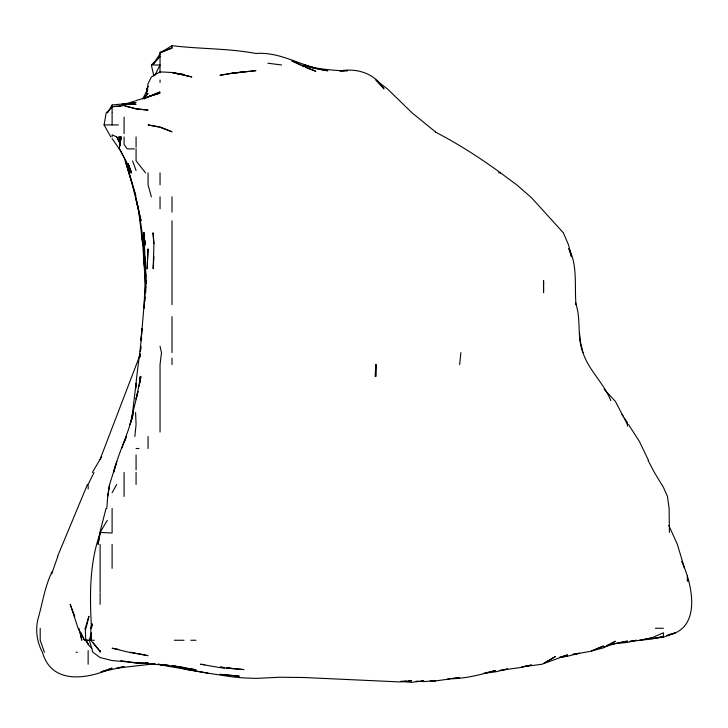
<?xml version="1.0" encoding="UTF-8"?>
<svg xmlns="http://www.w3.org/2000/svg" width="728" height="728" viewBox="0 0 728 728"><rect width="100%" height="100%" fill="white"/><g stroke="black" fill="none" stroke-linecap="round" stroke-linejoin="round"><path stroke-width="1.09" d="M120.675 140.167L120.693 136.9L119.974 145.618L121.021 136.9L118.955 136.9L120.166 145.618M145.891 282.901L145.9 280.717M543.607 280.717L543.552 292.702L543.552 280.717M147.374 91.146L147.384 88.962L146.71 88.962L146.819 91.146M376.076 364.61L375.766 376.594L375.766 364.783M145.664 292.702L145.946 286.168M146.037 283.984L146.173 280.717L141.014 340.64L141.569 333.014M144.035 307.953L145.591 268.732L145.828 280.717L143.98 232.778L144.863 244.763L143.898 232.778L144.472 238.229M375.148 376.594L375.766 364.61M153.972 256.747L153.135 268.732L153.908 244.763L153.007 232.778L153.99 243.671M141.723 330.84L141.887 328.656C141.105 348.776 137.046 368.532 135.645 388.579L136.072 383.328L131.786 419.082L133.16 412.549C128.892 433.296 118.664 452.079 113.523 472.472L115.989 464.482M106.816 508.426L107.717 496.441L109.582 484.457L116.889 461.488M144.308 307.953L144.481 305.778M140.44 351.533L140.822 347.174M144.863 301.419L145.263 297.06M140.386 351.533L140.895 346.091M139.612 383.128L140.213 376.594L139.012 386.404M139.858 356.984L140.176 353.717M134.844 436.518L136.072 424.533L135.581 412.549M139.894 356.984L140.122 354.809M91.382 638.083L91.127 640.258L90.773 628.273L92.128 624.278M460.879 352.625L459.659 364.61M141.396 340.64L141.66 338.465M92.074 623.914L91.51 628.273C89.699 596.396 89.207 563.818 100.118 533.305L98.089 544.38L99.945 532.395M147.311 88.962L148.057 83.611L151.379 76.977L160.042 71.881L172.026 72.491L184.011 74.556L175.293 73.401M129.038 165.866L131.404 172.855L128.064 163.864L131.568 172.855L125.989 160.87L119.292 148.885L121.021 136.9M93.239 642.833L100.118 651.414L90.763 640.258L91.41 635.899M107.698 496.441L109.582 484.457M110.756 136.9L104.086 124.916L106.161 112.931L112.103 107.407M91.737 623.914L90.973 628.273L91.937 625.279M139.721 383.128L140.895 376.594L136.072 398.98L137.938 391.7M86.013 628.273L88.943 616.288L85.276 628.273L85.758 640.258L88.133 643.952L85.84 640.258L88.133 640.258M100.118 531.54L106.042 508.426M51.67 573.873L57.831 556.365M137.938 391.655L130.048 424.533L132.924 415.542M146.246 93.32L147.384 88.962M91.391 632.632L89.335 640.258L92.902 652.243L100.118 657.557L112.103 660.56L168.76 665.51M147.556 88.052L148.057 86.232L146.71 88.962M146.501 93.32L147.793 88.962L142.715 98.953M140.176 354.627L100.118 459.268L92.383 472.472M87.46 484.457L57.558 556.365M124.088 442.369L126.426 436.518L121.594 448.503M52.179 571.58C45.145 585.676 42.843 601.283 38.757 616.288C34.953 628.2 36.518 641.286 42.415 652.243C51.734 685.421 88.225 678.96 112.103 668.122L101.11 671.753M94.039 472.472L88.133 484.457L88.133 488.998M155.046 74.984L160.042 64.992L151.36 64.992L153.799 75.885M122.086 104.632L124.088 103.795L112.103 104.996L107.489 112.931M112.103 492.729L116.726 484.457M100.118 459.368L101.702 456.656M107.271 520.411L100.118 532.395L112.103 533.042L112.103 508.426M153.317 64.073L160.042 53.908M143.826 98.417L148.057 93.348L143.671 98.417M154.172 63.281L160.042 56.447L151.36 64.992M160.042 53.008L172.026 45.655C199.927 49.14 228.192 48.23 255.919 53.49C281.518 51.46 303.185 67.567 327.827 70.798L315.843 68.559L303.858 64.992L315.843 68.496L304.95 65.666C318.846 69.06 333.16 70.48 347.438 70.98M606.47 645.7L615.46 641.259L603.476 647.856L591.491 650.914L603.476 646.009L591.491 651.15L572.963 654.445M122.086 104.486L124.088 103.622L136.072 104.359L128.447 104.468M651.414 637.983L663.399 632.796L663.399 636.672L651.414 639.111L639.43 640.258L651.414 637.983L640.331 640.258L629.62 641.477M162.035 52.179L172.026 48.021L172.026 45.655M148.057 96.924L160.042 91.974L148.057 96.842L136.072 100.6M172.026 48.021L160.042 52.198L160.042 72.846M125.098 104.031L135.217 100.946M603.476 647.183L615.46 643.534M668.85 634.661L675.384 632.814L663.399 637.228L652.497 638.338M563.163 656.101L567.521 654.909L543.552 663.627L555.537 656.438L542.233 664.227L521.758 666.921M666.666 635.362C702.192 629.856 692.71 584.502 681.645 561.361M126.263 104.386L136.072 102.502L125.18 104.35M101.201 671.88L124.088 666.712L118.637 667.594M559.896 657.411L567.521 656.065L562.071 656.783M525.025 666.184L531.567 665.037L519.583 667.676L499.972 670.333M231.95 73.337L219.965 75.293L231.95 73.173L255.919 70.652L231.95 73.337L243.935 71.744M630.494 641.231L636.6 640.258L627.445 642.396L615.46 643.616L627.445 641.077L611.101 644.389M572.963 654.272L579.506 653.262L567.521 656.21L559.896 657.129M655.773 637.801L663.399 636.672M502.147 669.86L507.598 669.059L495.613 671.835L483.629 673.336L495.613 670.534C481.354 674.41 466.903 678.378 452.033 678.733M155 663.754L116.462 668.168M452.033 678.478L459.659 677.622L435.69 680.898L430.239 680.607L435.69 680.726L423.705 681.599L416.079 681.18M120.821 106.115L112.103 106.698L124.088 105.542L136.072 108.763L148.057 110.11L136.072 108.882L125.18 106.17M400.828 681.335L406.269 681.026M408.454 680.898L411.72 680.707L399.736 681.927L303.858 677.513L279.889 677.24L255.919 678.396L243.935 677.932L231.95 676.867L207.981 673.173L160.042 664.8L168.76 665.447L158.085 664.227L195.996 669.769L181.827 667.239M447.675 678.96L449.849 678.842M148.057 662.853L136.072 663.163L120.821 660.615M421.521 680.844L423.705 680.817L411.72 682.345L400.828 681.481M104.086 124.916L118.409 124.916M119.292 148.885L112.103 138.62M134.389 148.885L127.282 148.885L124.088 144.572L124.088 136.9M498.562 172.855L500.527 172.855L516.744 184.839L531.567 197.779L563.326 232.778L568.477 244.763L571.48 256.747L568.841 248.758M136.072 448.503L138.957 448.503M687.369 580.334L688.77 580.334L687.369 581.226L687.369 575.793M655.382 628.273L663.399 628.273M89.48 640.258L85.84 640.258L88.133 644.526L91.865 648.384M90.763 640.258L94.367 640.258M174.292 640.258L184.011 640.258M190.763 640.258L195.996 640.258M76.149 652.243L77.441 652.243M145.873 662.844L148.057 662.89M344.171 70.98L339.812 70.88C357.184 67.895 374.674 73.3 383.974 88.962L375.766 80.044L387.751 89.18L412.148 112.931L435.69 132.05M204.768 664.682L200.491 664.227L219.965 667.631L243.935 669.587L226.499 667.949L231.95 668.504L227.591 667.995M267.904 63.209L281.654 64.992M221.057 667.157L224.324 667.576M179.652 666.921L172.026 665.783L184.011 667.676L172.026 665.683M133.133 652.697L135.089 652.998L130.194 652.243M207.981 673.173L184.011 669.032M118.637 649.422L112.103 648.202L128.82 652.243L148.057 655.673L137.155 653.38M158.95 127.091L148.057 124.916L160.042 126.945L172.026 131.804L160.042 127.309M305.851 67.549L315.843 71.317L291.873 60.934L300.446 64.992M120.302 143.889L116.717 136.9L112.103 134.844L112.103 136.9M301.301 65.438L303.858 66.794M435.69 132.214C458.376 143.98 479.907 157.803 500.527 172.855M604.231 389.38L615.46 401.483L627.445 424.533M145.536 172.855L136.072 160.87L136.072 148.885M621.94 414.378L623.159 416.216M624.387 418.045L627.445 422.622L627.445 426.226M628.482 424.533L639.43 441.477L648.548 460.487M648.111 460.487L654.399 472.472L663.399 487.296L667.458 496.441L669.114 508.426L669.387 532.395M610.774 400.564C603.885 383.165 588.843 370.507 582.955 352.625C576.667 336.554 581.445 318.764 575.411 302.511M116.717 136.9L120.275 143.889M120.193 149.85L124.088 157.567M80.699 632.268L84.53 640.258L78.078 628.273L70.188 604.304L74.793 616.288M668.795 525.407L677.377 544.38L684.511 568.35M124.406 158.395L135.754 195.732M569.059 248.758C577.841 266.239 574.301 285.977 576.039 304.686M132.578 160.87L136.072 170.552M44.417 652.243L40.195 640.258L40.195 628.273M118.955 136.9L119.592 138.902M132.724 184.839L125.444 160.87L132.405 184.839L141.041 220.793L135.617 196.824L138.529 208.809M133.024 185.931L135.763 195.732M151.36 196.824L148.057 184.839L148.057 172.855M128.219 164.137L130.549 172.855L128.283 164.137M78.788 628.273L81.791 640.258L80.781 634.816M582.955 352.625L580.17 340.64L579.506 332.887M160.042 346.3L161.498 352.625L160.042 364.61L160.042 432.05M136.072 198.862C142.388 226.426 145.172 254.654 145.636 282.901M85.258 628.273L85.613 630.457M145.209 244.763L143.507 232.778L145.163 244.763L144.708 240.404M138.42 208.809L142.779 244.763L145.318 282.901M145.445 270.916L145.946 276.358M145.245 268.732L144.854 256.747M144.426 248.03L144.526 250.214M172.026 196.824L172.026 212.139M172.026 220.793L172.026 304.686M172.026 316.671L172.026 352.625M172.026 358.14L172.026 364.61M160.042 80.035L160.042 82.446M160.042 172.855L160.042 184.839M160.042 196.824L160.042 208.809M148.057 436.518L148.057 448.503M136.072 136.9L136.072 147.393M136.072 454.9L136.072 469.906M136.072 472.472L136.072 484.457M124.088 103.622L124.088 104.532M124.088 117.163L124.088 133.588M124.088 472.472L124.088 496.441M112.103 104.996L112.103 112.485M112.103 112.931L112.103 124.916M112.103 544.38L112.103 568.35M100.118 544.38L100.118 592.319M100.118 593.293L100.118 604.304M100.118 650.45L100.118 652.243M88.133 650.677L88.133 664.227M148.057 249.085L147.111 268.732L148.057 249.085M148.057 96.815L144.053 98.881L148.057 96.842L160.042 93.084L148.057 96.815M140.431 662.707L136.072 662.626L140.431 662.726M231.95 675.438L219.965 674.346L239.303 676.212L231.95 675.438M224.324 667.685L219.965 667.221L224.324 667.703M184.011 75.057L172.026 72.491L191.864 76.977L184.011 75.057M315.843 68.559L304.55 64.992L315.843 68.569M142.779 244.763L142.024 236.045L142.761 244.763M145.191 278.542L143.953 257.839L145.2 278.542"/></g></svg>
